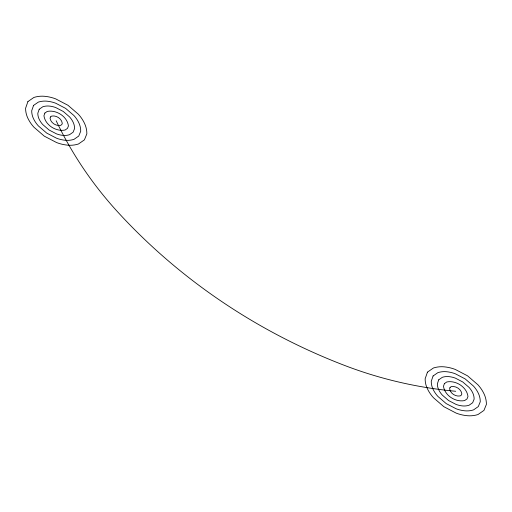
<?xml version="1.0" encoding="UTF-8"?>
<svg xmlns="http://www.w3.org/2000/svg" width="512" height="512" viewBox="0 0 512 512"><rect width="100%" height="100%" fill="white"/><g stroke="black" fill="none" stroke-linecap="round" stroke-linejoin="round"><path stroke-width="0.77" d="M455.706 391.27A399.11 375.514 -3.3 0 1 344.384 365.357A602.944 567.296 -3.3 0 1 117.504 211.731A399.11 375.514 -3.3 0 1 56.16 120.73M27.904 101.6L25.6 108.23A25.485 23.974 -3.3 0 0 27.802 118.112A39.91 37.549 -3.3 0 0 33.939 127.213L44.307 136.16L56.627 142.579A39.91 37.549 -3.3 0 0 67.757 145.171A25.485 23.974 -3.3 0 0 78.438 144.006L84.41 139.859L86.854 133.837A27.059 25.459 -3.3 0 0 84.512 123.347A39.91 37.549 -3.3 0 0 78.381 114.246L68.006 105.299L55.693 98.88A39.91 37.549 -3.3 0 0 44.557 96.288A25.485 23.974 -3.3 0 0 33.882 97.453L27.904 101.6M33.555 105.427L31.712 110.733A20.384 19.181 -3.3 0 0 33.472 118.637A31.93 30.042 -3.3 0 0 38.381 125.92L46.682 133.075L56.531 138.208A31.93 30.042 -3.3 0 0 65.44 140.282A20.384 19.181 -3.3 0 0 73.984 139.354L78.758 136.032L80.717 131.219A21.645 20.365 -3.3 0 0 78.842 122.822A31.93 30.042 -3.3 0 0 73.933 115.539L65.638 108.384L55.782 103.251A31.93 30.042 -3.3 0 0 46.88 101.178A20.384 19.181 -3.3 0 0 38.336 102.106L33.555 105.427M39.206 109.254L37.824 113.229A15.29 14.387 -3.3 0 0 39.142 119.162A23.949 22.528 -3.3 0 0 42.829 124.621L49.05 129.99L56.442 133.837A23.949 22.528 -3.3 0 0 63.117 135.392A15.29 14.387 -3.3 0 0 69.53 134.694L73.107 132.205L74.573 128.595A16.237 15.277 -3.3 0 0 73.171 122.298A23.949 22.528 -3.3 0 0 69.491 116.838L63.27 111.469L55.878 107.622A23.949 22.528 -3.3 0 0 49.197 106.067A15.29 14.387 -3.3 0 0 42.79 106.765L39.206 109.254M44.858 113.075L43.936 115.731C45.216 125.088 56.006 131.853 65.069 130.042L67.462 128.384L68.435 125.971C67.264 116.493 56.403 109.594 47.245 111.418L44.858 113.075M50.509 116.902L50.048 118.227C50.688 122.912 56.083 126.291 60.614 125.382L61.811 124.557L62.298 123.354C61.709 118.611 56.282 115.162 51.706 116.07L50.509 116.902M427.456 372.141L425.146 378.771A25.485 23.974 -3.3 0 0 427.347 388.653A39.91 37.549 -3.3 0 0 433.485 397.754L443.859 406.701L456.173 413.12A39.91 37.549 -3.3 0 0 467.302 415.712A25.485 23.974 -3.3 0 0 477.984 414.547L483.955 410.4L486.4 404.378A27.059 25.459 -3.3 0 0 484.058 393.888A39.91 37.549 -3.3 0 0 477.926 384.787L467.552 375.84L455.238 369.421A39.91 37.549 -3.3 0 0 444.109 366.829A25.485 23.974 -3.3 0 0 433.427 367.994L427.456 372.141M433.101 375.968L431.258 381.274A20.384 19.181 -3.3 0 0 433.018 389.178A31.93 30.042 -3.3 0 0 437.926 396.461L446.227 403.616L456.077 408.749A31.93 30.042 -3.3 0 0 464.986 410.822A20.384 19.181 -3.3 0 0 473.53 409.894L478.304 406.573L480.262 401.76A21.645 20.365 -3.3 0 0 478.387 393.363A31.93 30.042 -3.3 0 0 473.485 386.08L465.184 378.925L455.334 373.792A31.93 30.042 -3.3 0 0 446.426 371.718A20.384 19.181 -3.3 0 0 437.882 372.646L433.101 375.968M438.752 379.795L437.37 383.77A15.29 14.387 -3.3 0 0 438.694 389.702A23.949 22.528 -3.3 0 0 442.374 395.162L448.595 400.531L455.987 404.378A23.949 22.528 -3.3 0 0 462.662 405.933A15.29 14.387 -3.3 0 0 469.075 405.235L472.659 402.746L474.125 399.136A16.237 15.277 -3.3 0 0 472.717 392.838A23.949 22.528 -3.3 0 0 469.037 387.379L462.816 382.01L455.424 378.163A23.949 22.528 -3.3 0 0 448.742 376.608A15.29 14.387 -3.3 0 0 442.336 377.306L438.752 379.795M444.403 383.616L443.482 386.272C444.762 395.629 455.552 402.394 464.614 400.582L467.008 398.925L467.981 396.512C466.81 387.034 455.949 380.134 446.79 381.958L444.403 383.616M450.054 387.443L449.594 388.768C450.234 393.453 455.629 396.832 460.16 395.93L461.357 395.098L461.843 393.894C461.254 389.152 455.827 385.702 451.251 386.618L450.054 387.443"/></g></svg>
